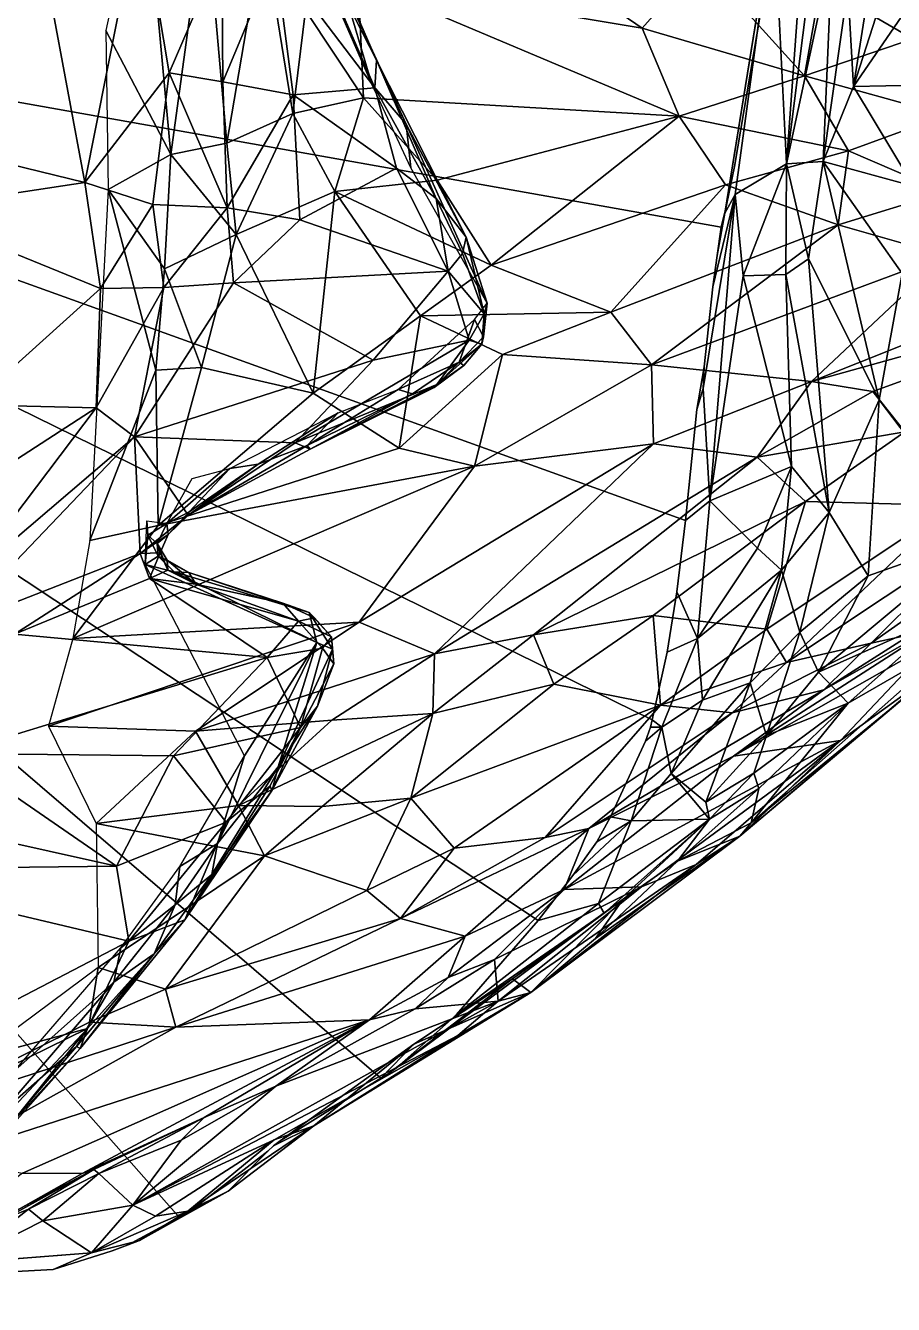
# Model space of a CAD drawing. Header units: metres. Extents: x 0 to 321, y -193 to 151.
# Drawn here: x 107.9 to 202.8, y -179.8 to -39.9 of the extents above; entities that cross this region are included whole.
import ezdxf

# ---------------------------------------------------------------- set-up
doc = ezdxf.new("R2010")
doc.units = ezdxf.units.M

msp = doc.modelspace()

# ---------------------------------------------------------------- linework, layer by layer
at = {"layer": 'suit_cap_half'}
for points, invisible_edges in [([(185.45, -55.32, -150.47), (0.07, -29.24, -150.47), (190.34, -26.55, -150.47)], 1), ([(0.07, -29.24, -150.47), (181.34, -81.91, -150.47), (180.09, -94.06, -150.47)], 1), ([(181.34, -81.91, -150.47), (0.07, -29.24, -150.47), (183.08, -68.5, -150.47)], 15), ([(183.08, -68.5, -150.47), (0.07, -29.24, -150.47), (183.55, -65.08, -150.47)], 3), ([(183.55, -65.08, -150.47), (0.07, -29.24, -150.47), (184, -61.98, -150.47)], 1), ([(0.07, -29.24, -150.47), (185.45, -55.32, -150.47), (184, -61.98, -150.47)], 3), ([(180.09, -94.06, -150.47), (176.46, -115.87, -150.47), (0.07, -29.24, -150.47)], 1), ([(176.46, -115.87, -150.47), (163.98, -137.83, -150.47), (0.07, -29.24, -150.47)], 1), ([(0.07, -29.24, -150.47), (135.77, -161.93, -150.47), (124.7, -170.3, -150.47)], 3), ([(135.77, -161.93, -150.47), (0.07, -29.24, -150.47), (146.77, -155.07, -150.47)], 1), ([(163.98, -137.83, -150.47), (146.77, -155.07, -150.47), (0.07, -29.24, -150.47)], 1), ([(124.7, -170.3, -150.47), (102.32, -176.46, -150.47), (0.07, -29.24, -150.47)], 1), ([(184, -61.98, -150.47), (185.45, -55.32, -150.47), (184.52, -59.91, -150.47)], 1), ([(181.34, -81.91, -150.47), (183.08, -68.5, -150.47), (182.13, -77.26, -150.47)], 1), ([(176.46, -115.87, -150.47), (180.09, -94.06, -150.47), (179.15, -101.88, -150.47)], 13), ([(176.46, -115.87, -150.47), (179.15, -101.88, -150.47), (178.08, -108.46, -150.47)], 1), ([(163.98, -137.83, -150.47), (176.46, -115.87, -150.47), (176.28, -116.68, -150.47)], 13), ([(163.98, -137.83, -150.47), (176.28, -116.68, -150.47), (175.71, -118.23, -150.47)], 13), ([(163.98, -137.83, -150.47), (175.71, -118.23, -150.47), (171.87, -126.49, -150.47)], 13), ([(163.98, -137.83, -150.47), (171.87, -126.49, -150.47), (170.39, -129.24, -150.47)], 13), ([(163.98, -137.83, -150.47), (170.39, -129.24, -150.47), (167.75, -132.9, -150.47)], 1), ([(146.77, -155.07, -150.47), (163.98, -137.83, -150.47), (155.05, -148.11, -150.47)], 13), ([(146.77, -155.07, -150.47), (155.05, -148.11, -150.47), (154.8, -148.37, -150.47)], 13), ([(146.77, -155.07, -150.47), (154.8, -148.37, -150.47), (148.49, -153.95, -150.47)], 13), ([(146.77, -155.07, -150.47), (148.49, -153.95, -150.47), (147.58, -154.61, -150.47)], 1), ([(124.7, -170.3, -150.47), (135.77, -161.93, -150.47), (135.02, -162.5, -150.47)], 13), ([(124.7, -170.3, -150.47), (135.02, -162.5, -150.47), (134.39, -163.06, -150.47)], 13), ([(124.7, -170.3, -150.47), (134.39, -163.06, -150.47), (126.18, -169.45, -150.47)], 1), ([(102.32, -176.46, -150.47), (124.7, -170.3, -150.47), (119.13, -173.31, -150.47)], 13), ([(102.32, -176.46, -150.47), (119.13, -173.31, -150.47), (117.36, -173.98, -150.47)], 13), ([(102.32, -176.46, -150.47), (117.36, -173.98, -150.47), (110.91, -176.04, -150.47)], 1)]:
    msp.add_3dface(points, dxfattribs=dict(at, invisible_edges=invisible_edges))
at = {"layer": 'suit_half'}
for points in [[(145.77, -46.34, 74.03), (132.52, -15.88, 92.57), (142.62, -35.56, 81.86)], [(146.3, -43.69, 78.77), (134, -15.44, 95.23), (136.13, -23.79, 91.6)], [(134, -15.44, 95.23), (146.3, -43.69, 78.77), (142.62, -35.56, 81.86)], [(123.78, -54.02, 69.01), (120.82, -21.56, 91.76), (116.69, -40.45, 82.05)], [(123.78, -54.02, 69.01), (127.58, -26.25, 84.77), (120.82, -21.56, 91.76)], [(175.34, -40.2, 75.68), (149.19, -22.27, 82.39), (144.27, -34.98, 75.59)], [(175.34, -40.2, 75.68), (181.82, -32.92, 79.38), (149.19, -22.27, 82.39)], [(146.11, -46.74, 78.32), (136.13, -23.79, 91.6), (135.2, -32.36, 87.76)], [(146.11, -46.74, 78.32), (146.3, -43.69, 78.77), (136.13, -23.79, 91.6)], [(191.14, -55.05, -118.94), (195.02, -24.54, -126.78), (196.14, -31.73, -121.67)], [(191.14, -55.05, -118.94), (193.1, -28.04, -130.24), (195.02, -24.54, -126.78)], [(198.48, -46.57, -110.98), (197.84, -35.75, -117.75), (201.86, -25.01, -119.94)], [(198.48, -46.57, -110.98), (201.86, -25.01, -119.94), (205.1, -25.95, -116.04)], [(114.38, -57.08, 82.75), (120.47, -26.4, 98.5), (108.81, -27.05, 106.69)], [(114.38, -57.08, 82.75), (123.6, -45.08, 85.04), (120.47, -26.4, 98.5)], [(123.6, -45.08, 85.04), (129.37, -31.68, 90.19), (120.47, -26.4, 98.5)], [(123.78, -54.02, 69.01), (129.91, -52.79, 66.85), (127.58, -26.25, 84.77)], [(129.91, -52.79, 66.85), (133.9, -29.44, 80.05), (127.58, -26.25, 84.77)], [(198.48, -46.57, -110.98), (205.1, -25.95, -116.04), (205.35, -36.52, -110.41)], [(97.93, -53.08, 97.29), (108.81, -27.05, 106.69), (99.14, -33.47, 108.69)], [(114.38, -57.08, 82.75), (108.81, -27.05, 106.69), (97.93, -53.08, 97.29)], [(185.54, -58.38, -139.6), (184.41, -60.45, -148.17), (189.75, -27.29, -144.09)], [(191.14, -55.05, -118.94), (185.54, -58.38, -139.6), (189.75, -27.29, -144.09)], [(191.14, -55.05, -118.94), (189.75, -27.29, -144.09), (193.1, -28.04, -130.24)], [(129.91, -52.79, 66.85), (137.14, -49.53, 67.06), (133.9, -29.44, 80.05)], [(137.14, -49.53, 67.06), (138.53, -38.26, 73.97), (133.9, -29.44, 80.05)], [(204.96, -41.37, 73.59), (206.62, -30.51, 77.78), (194.87, -35.49, 77.47)], [(129.48, -46.07, 81.82), (129.37, -31.68, 90.19), (123.6, -45.08, 85.04)], [(129.48, -46.07, 81.82), (135.2, -32.36, 87.76), (129.37, -31.68, 90.19)], [(195.15, -54.8, -110.66), (191.14, -55.05, -118.94), (196.14, -31.73, -121.67)], [(195.15, -54.8, -110.66), (196.14, -31.73, -121.67), (197.84, -35.75, -117.75)], [(137.18, -47.5, 78.89), (135.2, -32.36, 87.76), (129.48, -46.07, 81.82)], [(137.18, -47.5, 78.89), (146.11, -46.74, 78.32), (135.2, -32.36, 87.76)], [(193.11, -45.41, 72.62), (181.82, -32.92, 79.38), (175.34, -40.2, 75.68)], [(193.11, -45.41, 72.62), (194.87, -35.49, 77.47), (181.82, -32.92, 79.38)], [(144.85, -47.83, 67.55), (144.27, -34.98, 75.59), (138.53, -38.26, 73.97)], [(179.41, -49.84, 69.71), (144.27, -34.98, 75.59), (144.85, -47.83, 67.55)], [(179.41, -49.84, 69.71), (175.34, -40.2, 75.68), (144.27, -34.98, 75.59)], [(149.55, -50.71, 71.74), (145.77, -46.34, 74.03), (142.62, -35.56, 81.86)], [(142.62, -35.56, 81.86), (146.3, -43.69, 78.77), (149.55, -50.71, 71.74)], [(193.11, -45.41, 72.62), (204.96, -41.37, 73.59), (194.87, -35.49, 77.47)], [(195.15, -54.8, -110.66), (197.84, -35.75, -117.75), (198.48, -46.57, -110.98)], [(205.56, -46.45, -103.44), (198.48, -46.57, -110.98), (205.35, -36.52, -110.41)], [(137.14, -49.53, 67.06), (144.85, -47.83, 67.55), (138.53, -38.26, 73.97)], [(116.92, -57.85, 71.12), (123.78, -54.02, 69.01), (116.69, -40.45, 82.05)], [(179.41, -49.84, 69.71), (193.11, -45.41, 72.62), (175.34, -40.2, 75.68)], [(208.61, -49.71, 68.12), (204.96, -41.37, 73.59), (193.11, -45.41, 72.62)], [(146.3, -43.69, 78.77), (146.11, -46.74, 78.32), (152.82, -58.83, 68.61)], [(146.3, -43.69, 78.77), (156.1, -63.08, 62.67), (149.55, -50.71, 71.74)], [(146.3, -43.69, 78.77), (152.82, -58.83, 68.61), (156.1, -63.08, 62.67)], [(121.84, -59.49, 76.4), (123.6, -45.08, 85.04), (114.38, -57.08, 82.75)], [(129.97, -59.85, 72.59), (123.6, -45.08, 85.04), (121.84, -59.49, 76.4)], [(129.97, -59.85, 72.59), (129.48, -46.07, 81.82), (123.6, -45.08, 85.04)], [(129.97, -59.85, 72.59), (137.18, -47.5, 78.89), (129.48, -46.07, 81.82)], [(197.92, -53.61, 66.48), (193.11, -45.41, 72.62), (179.41, -49.84, 69.71)], [(197.92, -53.61, 66.48), (208.61, -49.71, 68.12), (193.11, -45.41, 72.62)], [(137.91, -61.18, 69.77), (137.18, -47.5, 78.89), (129.97, -59.85, 72.59)], [(148.47, -55.52, 72.5), (146.11, -46.74, 78.32), (137.18, -47.5, 78.89)], [(137.91, -61.18, 69.77), (148.47, -55.52, 72.5), (137.18, -47.5, 78.89)], [(150.04, -55.48, 67.37), (145.77, -46.34, 74.03), (149.55, -50.71, 71.74)], [(152.82, -58.83, 68.61), (146.11, -46.74, 78.32), (148.47, -55.52, 72.5)], [(205.02, -57.5, -96.61), (195.15, -54.8, -110.66), (198.48, -46.57, -110.98)], [(205.02, -57.5, -96.61), (198.48, -46.57, -110.98), (205.56, -46.45, -103.44)], [(141.73, -58.06, 60.48), (144.85, -47.83, 67.55), (137.14, -49.53, 67.06)], [(141.73, -58.06, 60.48), (152.92, -56.84, 61.51), (144.85, -47.83, 67.55)], [(152.92, -56.84, 61.51), (179.41, -49.84, 69.71), (144.85, -47.83, 67.55)], [(130.94, -62.76, 59.13), (137.14, -49.53, 67.06), (129.91, -52.79, 66.85)], [(130.94, -62.76, 59.13), (141.73, -58.06, 60.48), (137.14, -49.53, 67.06)], [(158.82, -66.12, 53.96), (179.41, -49.84, 69.71), (152.92, -56.84, 61.51)], [(158.82, -66.12, 53.96), (184.45, -57.33, 63.48), (179.41, -49.84, 69.71)], [(184.45, -57.33, 63.48), (197.92, -53.61, 66.48), (179.41, -49.84, 69.71)], [(208.43, -58.15, 61.01), (208.61, -49.71, 68.12), (197.92, -53.61, 66.48)], [(149.55, -50.71, 71.74), (156.1, -63.08, 62.67), (158.39, -70.27, 54.79)], [(158.39, -70.27, 54.79), (150.04, -55.48, 67.37), (149.55, -50.71, 71.74)], [(94.86, -60.03, 94.28), (114.38, -57.08, 82.75), (97.93, -53.08, 97.29)], [(130.94, -62.76, 59.13), (129.91, -52.79, 66.85), (123.78, -54.02, 69.01)], [(123.11, -66.53, 60.36), (123.78, -54.02, 69.01), (116.92, -57.85, 71.12)], [(123.11, -66.53, 60.36), (130.94, -62.76, 59.13), (123.78, -54.02, 69.01)], [(196.78, -61.72, 58.61), (197.92, -53.61, 66.48), (184.45, -57.33, 63.48)], [(196.78, -61.72, 58.61), (208.43, -58.15, 61.01), (197.92, -53.61, 66.48)], [(154.14, -66.78, 62.52), (148.47, -55.52, 72.5), (137.91, -61.18, 69.77)], [(154.14, -66.78, 62.52), (152.82, -58.83, 68.61), (148.47, -55.52, 72.5)], [(184.41, -60.45, -148.17), (184.52, -59.91, -150.47), (185.45, -55.32, -150.47)], [(191.14, -55.05, -118.94), (186.39, -67.3, -133.01), (185.54, -58.38, -139.6)], [(191.07, -67.15, -115.42), (186.39, -67.3, -133.01), (191.14, -55.05, -118.94)], [(193.54, -65.44, -109.5), (191.07, -67.15, -115.42), (191.14, -55.05, -118.94)], [(193.54, -65.44, -109.5), (191.14, -55.05, -118.94), (195.15, -54.8, -110.66)], [(201.26, -80.85, -90.98), (193.54, -65.44, -109.5), (195.15, -54.8, -110.66)], [(203.81, -67.03, -92.97), (195.15, -54.8, -110.66), (205.02, -57.5, -96.61)], [(201.26, -80.85, -90.98), (195.15, -54.8, -110.66), (203.81, -67.03, -92.97)], [(116.1, -68.67, 72.66), (114.38, -57.08, 82.75), (94.86, -60.03, 94.28)], [(116.1, -68.67, 72.66), (121.84, -59.49, 76.4), (114.38, -57.08, 82.75)], [(158.82, -66.12, 53.96), (152.92, -56.84, 61.51), (141.73, -58.06, 60.48)], [(184.45, -57.33, 63.48), (158.82, -66.12, 53.96), (171.92, -71.26, 48.63)], [(196.78, -61.72, 58.61), (184.45, -57.33, 63.48), (171.92, -71.26, 48.63)], [(114.92, -96.27, 36.91), (122.14, -77.63, 50.73), (116.92, -57.85, 71.12)], [(122.14, -77.63, 50.73), (123.11, -66.53, 60.36), (116.92, -57.85, 71.12)], [(139.35, -80.12, 43.78), (141.73, -58.06, 60.48), (130.94, -62.76, 59.13)], [(139.35, -80.12, 43.78), (151.12, -71.69, 49.23), (141.73, -58.06, 60.48)], [(151.12, -71.69, 49.23), (158.82, -66.12, 53.96), (141.73, -58.06, 60.48)], [(185.54, -58.38, -139.6), (182.74, -91.91, -143.79), (182.03, -79.62, -149.2)], [(186.39, -67.3, -133.01), (182.74, -91.91, -143.79), (185.54, -58.38, -139.6)], [(208.52, -65.07, 52.97), (208.43, -58.15, 61.01), (196.78, -61.72, 58.61)], [(101.95, -81.41, 70.62), (116.1, -68.67, 72.66), (94.86, -60.03, 94.28)], [(116.1, -68.67, 72.66), (123.04, -68.56, 68.76), (121.84, -59.49, 76.4)], [(123.04, -68.56, 68.76), (129.97, -59.85, 72.59), (121.84, -59.49, 76.4)], [(123.04, -68.56, 68.76), (130.63, -68.06, 66.14), (129.97, -59.85, 72.59)], [(130.63, -68.06, 66.14), (137.91, -61.18, 69.77), (129.97, -59.85, 72.59)], [(154.14, -66.78, 62.52), (155.7, -64.87, 62.89), (152.82, -58.83, 68.61)], [(152.82, -58.83, 68.61), (155.7, -64.87, 62.89), (156.1, -63.08, 62.67)], [(184.41, -60.45, -148.17), (184, -61.98, -150.47), (184.52, -59.91, -150.47)], [(130.63, -68.06, 66.14), (154.14, -66.78, 62.52), (137.91, -61.18, 69.77)], [(184.41, -60.45, -148.17), (183.55, -65.08, -150.47), (184, -61.98, -150.47)], [(127.13, -77.32, 48.61), (130.94, -62.76, 59.13), (123.11, -66.53, 60.36)], [(139.35, -80.12, 43.78), (130.94, -62.76, 59.13), (127.13, -77.32, 48.61)], [(196.78, -61.72, 58.61), (171.92, -71.26, 48.63), (176.36, -77.04, 41.25)], [(208.52, -65.07, 52.97), (196.78, -61.72, 58.61), (176.36, -77.04, 41.25)], [(155.7, -64.87, 62.89), (158.07, -71.47, 55.77), (156.1, -63.08, 62.67)], [(156.1, -63.08, 62.67), (158.07, -71.47, 55.77), (158.39, -70.27, 54.79)], [(158.07, -71.47, 55.77), (155.7, -64.87, 62.89), (154.14, -66.78, 62.52)], [(208.52, -65.07, 52.97), (176.36, -77.04, 41.25), (193.87, -78.87, 34.57)], [(195.81, -93.19, -98.63), (191.07, -67.15, -115.42), (193.54, -65.44, -109.5)], [(201.26, -80.85, -90.98), (195.81, -93.19, -98.63), (193.54, -65.44, -109.5)], [(223.87, -66.9, 46.28), (208.52, -65.07, 52.97), (193.87, -78.87, 34.57)], [(122.14, -77.63, 50.73), (127.13, -77.32, 48.61), (123.11, -66.53, 60.36)], [(145.93, -76.54, 55.51), (154.14, -66.78, 62.52), (130.63, -68.06, 66.14)], [(145.93, -76.54, 55.51), (156.43, -74.35, 54.46), (154.14, -66.78, 62.52)], [(151.12, -71.69, 49.23), (171.92, -71.26, 48.63), (158.82, -66.12, 53.96)], [(156.43, -74.35, 54.46), (158.07, -71.47, 55.77), (154.14, -66.78, 62.52)], [(191.68, -88.15, -111.49), (186.39, -67.3, -133.01), (191.07, -67.15, -115.42)], [(195.81, -93.19, -98.63), (191.68, -88.15, -111.49), (191.07, -67.15, -115.42)], [(235.38, -67.28, 41.42), (223.87, -66.9, 46.28), (193.87, -78.87, 34.57)], [(212.54, -95.7, -66.45), (201.26, -80.85, -90.98), (203.81, -67.03, -92.97)], [(119.81, -84.93, 55.16), (123.04, -68.56, 68.76), (115.62, -81.74, 60.11)], [(115.62, -81.74, 60.11), (123.04, -68.56, 68.76), (116.1, -68.67, 72.66)], [(119.81, -84.93, 55.16), (145.93, -76.54, 55.51), (130.63, -68.06, 66.14)], [(119.81, -84.93, 55.16), (130.63, -68.06, 66.14), (123.04, -68.56, 68.76)], [(191.68, -88.15, -111.49), (182.74, -91.91, -143.79), (186.39, -67.3, -133.01)], [(235.38, -67.28, 41.42), (193.87, -78.87, 34.57), (200.57, -79.95, 30.17)], [(235.38, -67.28, 41.42), (200.57, -79.95, 30.17), (204.1, -84.37, 18.32)], [(115.62, -81.74, 60.11), (116.1, -68.67, 72.66), (101.95, -81.41, 70.62)], [(160.08, -75.9, 44.63), (171.92, -71.26, 48.63), (151.12, -71.69, 49.23)], [(157.99, -73.98, 51.33), (157.02, -72.06, 52.27), (158.39, -70.27, 54.79)], [(158.07, -71.47, 55.77), (157.99, -73.98, 51.33), (158.39, -70.27, 54.79)], [(176.36, -77.04, 41.25), (171.92, -71.26, 48.63), (160.08, -75.9, 44.63)], [(148.77, -86.15, 36.77), (151.12, -71.69, 49.23), (139.35, -80.12, 43.78)], [(148.65, -79.73, 46.92), (157.02, -72.06, 52.27), (155.35, -76.76, 49.14)], [(148.77, -86.15, 36.77), (160.08, -75.9, 44.63), (151.12, -71.69, 49.23)], [(155.35, -76.76, 49.14), (157.02, -72.06, 52.27), (157.99, -73.98, 51.33)], [(158.07, -71.47, 55.77), (156.43, -74.35, 54.46), (157.83, -74.77, 52.11)], [(158.07, -71.47, 55.77), (157.83, -74.77, 52.11), (157.99, -73.98, 51.33)], [(157.83, -74.77, 52.11), (155.35, -76.76, 49.14), (157.99, -73.98, 51.33)], [(156.43, -74.35, 54.46), (137.41, -85.57, 49.19), (152.89, -79.19, 50.57)], [(137.41, -85.57, 49.19), (156.43, -74.35, 54.46), (145.93, -76.54, 55.51)], [(157.83, -74.77, 52.11), (156.43, -74.35, 54.46), (152.89, -79.19, 50.57)], [(157.83, -74.77, 52.11), (152.89, -79.19, 50.57), (155.85, -77.11, 50.22)], [(157.83, -74.77, 52.11), (155.85, -77.11, 50.22), (155.35, -76.76, 49.14)], [(137.41, -85.57, 49.19), (145.93, -76.54, 55.51), (119.81, -84.93, 55.16)], [(150.23, -80.19, 47.47), (148.65, -79.73, 46.92), (155.35, -76.76, 49.14)], [(160.08, -75.9, 44.63), (148.77, -86.15, 36.77), (157, -88.14, 32.93)], [(150.23, -80.19, 47.47), (155.35, -76.76, 49.14), (152.61, -79.51, 48.85)], [(155.85, -77.11, 50.22), (152.61, -79.51, 48.85), (155.35, -76.76, 49.14)], [(157, -88.14, 32.93), (176.36, -77.04, 41.25), (160.08, -75.9, 44.63)], [(114.92, -96.27, 36.91), (122.4, -94.62, 35.23), (122.14, -77.63, 50.73)], [(122.4, -94.62, 35.23), (127.13, -77.32, 48.61), (122.14, -77.63, 50.73)], [(122.4, -94.62, 35.23), (139.35, -80.12, 43.78), (127.13, -77.32, 48.61)], [(155.85, -77.11, 50.22), (152.89, -79.19, 50.57), (152.61, -79.51, 48.85)], [(176.59, -85.69, 30.35), (176.36, -77.04, 41.25), (157, -88.14, 32.93)], [(193.87, -78.87, 34.57), (176.36, -77.04, 41.25), (176.59, -85.69, 30.35)], [(182.03, -79.62, -149.2), (181.34, -81.91, -150.47), (182.13, -77.26, -150.47)], [(152.89, -79.19, 50.57), (137.41, -85.57, 49.19), (139.04, -86.28, 46.88)], [(138.72, -85.87, 45.72), (148.65, -79.73, 46.92), (150.23, -80.19, 47.47)], [(138.72, -85.87, 45.72), (142.11, -82.29, 46.26), (148.65, -79.73, 46.92)], [(152.89, -79.19, 50.57), (139.04, -86.28, 46.88), (152.61, -79.51, 48.85)], [(152.61, -79.51, 48.85), (139.04, -86.28, 46.88), (150.23, -80.19, 47.47)], [(193.87, -78.87, 34.57), (176.59, -85.69, 30.35), (187.92, -87.15, 24.1)], [(200.57, -79.95, 30.17), (193.87, -78.87, 34.57), (187.92, -87.15, 24.1)], [(122.4, -94.62, 35.23), (148.77, -86.15, 36.77), (139.35, -80.12, 43.78)], [(150.23, -80.19, 47.47), (139.04, -86.28, 46.88), (138.72, -85.87, 45.72)], [(204.1, -84.37, 18.32), (200.57, -79.95, 30.17), (187.92, -87.15, 24.1)], [(200.06, -100.13, -86.66), (195.81, -93.19, -98.63), (201.26, -80.85, -90.98)], [(212.54, -95.7, -66.45), (200.06, -100.13, -86.66), (201.26, -80.85, -90.98)], [(115.62, -81.74, 60.11), (101.95, -81.41, 70.62), (96.29, -94.25, 58.85)], [(115.62, -81.74, 60.11), (96.29, -94.25, 58.85), (101.18, -100.82, 46.9)], [(119.81, -84.93, 55.16), (115.62, -81.74, 60.11), (101.18, -100.82, 46.9)], [(130.24, -88.39, 44.23), (142.11, -82.29, 46.26), (133.36, -87.92, 44.58)], [(133.36, -87.92, 44.58), (142.11, -82.29, 46.26), (138.72, -85.87, 45.72)], [(120.43, -97.68, 41.82), (119.81, -84.93, 55.16), (99.99, -105.68, 41.22)], [(119.81, -84.93, 55.16), (101.18, -100.82, 46.9), (99.99, -105.68, 41.22)], [(125.7, -93.47, 44.11), (119.81, -84.93, 55.16), (120.43, -97.68, 41.82)], [(137.41, -85.57, 49.19), (119.81, -84.93, 55.16), (125.7, -93.47, 44.11)], [(204.1, -84.37, 18.32), (187.92, -87.15, 24.1), (193.22, -91.98, 11.51)], [(209.25, -92.41, 6.32), (204.1, -84.37, 18.32), (193.22, -91.98, 11.51)], [(122.4, -94.62, 35.23), (157, -88.14, 32.93), (148.77, -86.15, 36.77)], [(139.04, -86.28, 46.88), (137.41, -85.57, 49.19), (125.7, -93.47, 44.11)], [(125.7, -93.47, 44.11), (133.36, -87.92, 44.58), (138.72, -85.87, 45.72)], [(139.04, -86.28, 46.88), (125.7, -93.47, 44.11), (138.72, -85.87, 45.72)], [(176.59, -85.69, 30.35), (144.38, -105.19, 18.3), (152.64, -108.67, 11.52)], [(176.59, -85.69, 30.35), (157, -88.14, 32.93), (144.38, -105.19, 18.3)], [(187.92, -87.15, 24.1), (176.59, -85.69, 30.35), (152.64, -108.67, 11.52)], [(157, -88.14, 32.93), (113.08, -106.99, 25.83), (144.38, -105.19, 18.3)], [(113.08, -106.99, 25.83), (157, -88.14, 32.93), (122.4, -94.62, 35.23)], [(133.36, -87.92, 44.58), (125.7, -93.47, 44.11), (125.78, -93.13, 43.12)], [(125.78, -93.13, 43.12), (130.24, -88.39, 44.23), (133.36, -87.92, 44.58)], [(187.92, -87.15, 24.1), (152.64, -108.67, 11.52), (163.45, -106.57, 9.27)], [(193.22, -91.98, 11.51), (187.92, -87.15, 24.1), (163.45, -106.57, 9.27)], [(191.68, -88.15, -111.49), (187.97, -97.11, -123.51), (182.74, -91.91, -143.79)], [(190.58, -99.5, -111.3), (187.97, -97.11, -123.51), (191.68, -88.15, -111.49)], [(195.81, -93.19, -98.63), (190.58, -99.5, -111.3), (191.68, -88.15, -111.49)], [(123.36, -94.41, 41.63), (130.24, -88.39, 44.23), (125.78, -93.13, 43.12)], [(123.36, -94.41, 41.63), (126.11, -89.48, 43.84), (130.24, -88.39, 44.23)], [(193.22, -91.98, 11.51), (163.45, -106.57, 9.27), (176.57, -104.47, 2.65)], [(193.22, -91.98, 11.51), (176.57, -104.47, 2.65), (189, -105.95, -3.03)], [(187.97, -97.11, -123.51), (181.42, -106.99, -142.33), (182.74, -91.91, -143.79)], [(209.25, -92.41, 6.32), (193.22, -91.98, 11.51), (189, -105.95, -3.03)], [(125.7, -93.47, 44.11), (120.43, -97.68, 41.82), (123.49, -95.59, 41.96)], [(123.49, -95.59, 41.96), (123.36, -94.41, 41.63), (125.78, -93.13, 43.12)], [(125.7, -93.47, 44.11), (123.49, -95.59, 41.96), (125.78, -93.13, 43.12)], [(209.25, -92.41, 6.32), (189, -105.95, -3.03), (191.13, -109.59, -9.67)], [(195.81, -93.19, -98.63), (192.58, -106.29, -99.69), (190.58, -99.5, -111.3)], [(212.72, -95.23, -0.7), (209.25, -92.41, 6.32), (191.13, -109.59, -9.67)], [(200.06, -100.13, -86.66), (192.58, -106.29, -99.69), (195.81, -93.19, -98.63)], [(122.4, -94.62, 35.23), (114.92, -96.27, 36.91), (113.08, -106.99, 25.83)], [(121.15, -94.11, 40.63), (121.26, -95.68, 39.26), (120.99, -98.87, 35.66)], [(121.26, -95.68, 39.26), (121.15, -94.11, 40.63), (123.36, -94.41, 41.63)], [(122.3, -96.6, 39.78), (121.26, -95.68, 39.26), (123.36, -94.41, 41.63)], [(123.49, -95.59, 41.96), (122.3, -96.6, 39.78), (123.36, -94.41, 41.63)], [(123.49, -95.59, 41.96), (120.43, -97.68, 41.82), (122.61, -97.59, 40.24)], [(122.41, -97.97, 37.09), (120.99, -98.87, 35.66), (121.26, -95.68, 39.26)], [(122.3, -96.6, 39.78), (122.41, -97.97, 37.09), (121.26, -95.68, 39.26)], [(123.49, -95.59, 41.96), (122.61, -97.59, 40.24), (122.3, -96.6, 39.78)], [(212.72, -95.23, -0.7), (191.13, -109.59, -9.67), (200.4, -107.5, -13.92)], [(212.54, -95.7, -66.45), (194.63, -110.67, -90.68), (200.06, -100.13, -86.66)], [(212.54, -95.7, -66.45), (208.85, -104.31, -67.34), (194.63, -110.67, -90.68)], [(214.37, -97.64, -8.75), (212.72, -95.23, -0.7), (200.4, -107.5, -13.92)], [(120.43, -97.68, 41.82), (99.99, -105.68, 41.22), (106.68, -106.5, 37.24)], [(121.47, -100.4, 38.73), (120.43, -97.68, 41.82), (106.68, -106.5, 37.24)], [(121.47, -100.4, 38.73), (122.61, -97.59, 40.24), (120.43, -97.68, 41.82)], [(121.47, -100.4, 38.73), (123.45, -99.49, 38.27), (122.61, -97.59, 40.24)], [(122.3, -96.6, 39.78), (123.45, -99.49, 38.27), (123.38, -98.41, 37.78)], [(123.38, -98.41, 37.78), (122.41, -97.97, 37.09), (122.3, -96.6, 39.78)], [(122.61, -97.59, 40.24), (123.45, -99.49, 38.27), (122.3, -96.6, 39.78)], [(190.58, -99.5, -111.3), (181.42, -106.99, -142.33), (187.97, -97.11, -123.51)], [(214.37, -97.64, -8.75), (200.4, -107.5, -13.92), (204.74, -106.55, -19.43)], [(124.16, -99.67, 34.49), (120.99, -98.87, 35.66), (122.41, -97.97, 37.09)], [(139.78, -107.4, 20.8), (131.86, -119.8, 8.43), (120.99, -98.87, 35.66)], [(139.78, -107.4, 20.8), (120.99, -98.87, 35.66), (124.16, -99.67, 34.49)], [(125.75, -99.76, 35.43), (124.16, -99.67, 34.49), (122.41, -97.97, 37.09)], [(125.75, -99.76, 35.43), (122.41, -97.97, 37.09), (123.38, -98.41, 37.78)], [(123.38, -98.41, 37.78), (126.54, -101.04, 35.76), (125.75, -99.76, 35.43)], [(123.45, -99.49, 38.27), (126.54, -101.04, 35.76), (123.38, -98.41, 37.78)], [(134.33, -109.04, 26.3), (121.47, -100.4, 38.73), (106.68, -106.5, 37.24)], [(126.54, -101.04, 35.76), (123.45, -99.49, 38.27), (121.47, -100.4, 38.73)], [(137.74, -105.1, 28.13), (126.54, -101.04, 35.76), (121.47, -100.4, 38.73)], [(134.33, -109.04, 26.3), (137.74, -105.1, 28.13), (121.47, -100.4, 38.73)], [(138.94, -104.12, 25.37), (124.16, -99.67, 34.49), (125.75, -99.76, 35.43)], [(139.78, -107.4, 20.8), (124.16, -99.67, 34.49), (138.94, -104.12, 25.37)], [(138.94, -104.12, 25.37), (125.75, -99.76, 35.43), (136.05, -103.12, 29.26)], [(136.05, -103.12, 29.26), (125.75, -99.76, 35.43), (126.54, -101.04, 35.76)], [(190.58, -99.5, -111.3), (181.94, -113.72, -134.73), (181.42, -106.99, -142.33)], [(187.16, -111.84, -111.28), (181.94, -113.72, -134.73), (190.58, -99.5, -111.3)], [(192.58, -106.29, -99.69), (187.16, -111.84, -111.28), (190.58, -99.5, -111.3)], [(200.06, -100.13, -86.66), (194.63, -110.67, -90.68), (192.58, -106.29, -99.69)], [(137.74, -105.1, 28.13), (136.05, -103.12, 29.26), (126.54, -101.04, 35.76)], [(181.42, -106.99, -142.33), (178.08, -108.46, -150.47), (179.15, -101.88, -150.47)], [(137.74, -105.1, 28.13), (139.51, -104.72, 26.34), (136.05, -103.12, 29.26)], [(139.51, -104.72, 26.34), (138.94, -104.12, 25.37), (136.05, -103.12, 29.26)], [(137.74, -105.1, 28.13), (141.37, -106.81, 23.62), (139.51, -104.72, 26.34)], [(139.51, -104.72, 26.34), (141.37, -106.81, 23.62), (138.94, -104.12, 25.37)], [(141.47, -108.16, 20.52), (139.78, -107.4, 20.8), (138.94, -104.12, 25.37)], [(141.47, -108.16, 20.52), (138.94, -104.12, 25.37), (141.37, -106.81, 23.62)], [(176.57, -104.47, 2.65), (163.45, -106.57, 9.27), (165.69, -111.96, -3.85)], [(177.37, -114.29, -10.45), (176.57, -104.47, 2.65), (165.69, -111.96, -3.85)], [(189, -105.95, -3.03), (176.57, -104.47, 2.65), (177.37, -114.29, -10.45)], [(208.85, -104.31, -67.34), (197.9, -114.07, -79.2), (194.63, -110.67, -90.68)], [(210.01, -107.04, -58.84), (197.9, -114.07, -79.2), (208.85, -104.31, -67.34)], [(144.38, -105.19, 18.3), (110.42, -116.56, 14.86), (126.49, -117.12, 8.2)], [(144.38, -105.19, 18.3), (113.08, -106.99, 25.83), (110.42, -116.56, 14.86)], [(152.64, -108.67, 11.52), (144.38, -105.19, 18.3), (126.49, -117.12, 8.2)], [(134.33, -109.04, 26.3), (140.39, -108.04, 24.11), (137.74, -105.1, 28.13)], [(137.74, -105.1, 28.13), (140.39, -108.04, 24.11), (141.37, -106.81, 23.62)], [(191.13, -109.59, -9.67), (189, -105.95, -3.03), (177.37, -114.29, -10.45)], [(207.71, -105.5, -29.61), (195.24, -112.61, -21.8), (185.36, -119.84, -41.22)], [(207.71, -105.5, -29.61), (185.36, -119.84, -41.22), (207.16, -107.44, -35.58)], [(188.94, -117.61, -96.52), (187.16, -111.84, -111.28), (192.58, -106.29, -99.69)], [(194.63, -110.67, -90.68), (188.94, -117.61, -96.52), (192.58, -106.29, -99.69)], [(207.71, -105.5, -29.61), (204.74, -106.55, -19.43), (195.24, -112.61, -21.8)], [(134.33, -109.04, 26.3), (106.68, -106.5, 37.24), (99.95, -119.57, 24.8)], [(139.78, -107.4, 20.8), (128.9, -129.4, -2.24), (131.86, -119.8, 8.43)], [(128.9, -129.4, -2.24), (139.78, -107.4, 20.8), (135.55, -121.01, 7.58)], [(135.55, -121.01, 7.58), (139.78, -107.4, 20.8), (141.47, -108.16, 20.52)], [(140.39, -108.04, 24.11), (141.61, -109.75, 20.57), (141.37, -106.81, 23.62)], [(141.37, -106.81, 23.62), (141.61, -109.75, 20.57), (141.47, -108.16, 20.52)], [(165.69, -111.96, -3.85), (163.45, -106.57, 9.27), (152.44, -115.19, 0.95)], [(163.45, -106.57, 9.27), (152.64, -108.67, 11.52), (152.44, -115.19, 0.95)], [(181.94, -113.72, -134.73), (177.49, -116.67, -147.21), (181.42, -106.99, -142.33)], [(200.4, -107.5, -13.92), (185.21, -115.1, -16.61), (195.24, -112.61, -21.8)], [(200.4, -107.5, -13.92), (191.13, -109.59, -9.67), (185.21, -115.1, -16.61)], [(207.16, -107.44, -35.58), (185.36, -119.84, -41.22), (197.05, -118.14, -49)], [(210.01, -107.04, -58.84), (187.27, -127.14, -72.63), (197.9, -114.07, -79.2)], [(210.01, -107.04, -58.84), (204.23, -113.29, -58.92), (187.27, -127.14, -72.63)], [(204.74, -106.55, -19.43), (200.4, -107.5, -13.92), (195.24, -112.61, -21.8)], [(207.16, -107.44, -35.58), (197.05, -118.14, -49), (206.67, -111.18, -47.86)], [(134.33, -109.04, 26.3), (99.95, -119.57, 24.8), (124.1, -119.8, 17.63)], [(137.96, -116.73, 15.72), (134.33, -109.04, 26.3), (124.1, -119.8, 17.63)], [(152.64, -108.67, 11.52), (126.49, -117.12, 8.2), (141.42, -115.91, 5.03)], [(140.39, -108.04, 24.11), (134.33, -109.04, 26.3), (137.96, -116.73, 15.72)], [(141.47, -108.16, 20.52), (139.83, -114.4, 15.81), (135.55, -121.01, 7.58)], [(141.61, -109.75, 20.57), (140.39, -108.04, 24.11), (137.96, -116.73, 15.72)], [(141.61, -109.75, 20.57), (139.83, -114.4, 15.81), (141.47, -108.16, 20.52)], [(152.64, -108.67, 11.52), (141.42, -115.91, 5.03), (152.44, -115.19, 0.95)], [(141.61, -109.75, 20.57), (137.96, -116.73, 15.72), (139.83, -114.4, 15.81)], [(191.13, -109.59, -9.67), (177.37, -114.29, -10.45), (185.21, -115.1, -16.61)], [(187.16, -111.84, -111.28), (178.51, -121.75, -136.01), (181.94, -113.72, -134.73)], [(182.31, -124.87, -105.96), (178.51, -121.75, -136.01), (187.16, -111.84, -111.28)], [(188.94, -117.61, -96.52), (182.31, -124.87, -105.96), (187.16, -111.84, -111.28)], [(206.67, -111.18, -47.86), (186.02, -128.6, -68.41), (204.23, -113.29, -58.92)], [(206.67, -111.18, -47.86), (197.05, -118.14, -49), (186.02, -128.6, -68.41)], [(197.9, -114.07, -79.2), (188.94, -117.61, -96.52), (194.63, -110.67, -90.68)], [(177.37, -114.29, -10.45), (165.69, -111.96, -3.85), (150.04, -124.45, -20.96)], [(165.69, -111.96, -3.85), (152.44, -115.19, 0.95), (150.04, -124.45, -20.96)], [(195.24, -112.61, -21.8), (185.21, -115.1, -16.61), (169.52, -127.76, -37.88)], [(195.24, -112.61, -21.8), (169.52, -127.76, -37.88), (185.36, -119.84, -41.22)], [(204.23, -113.29, -58.92), (186.02, -128.6, -68.41), (187.27, -127.14, -72.63)], [(139.83, -114.4, 15.81), (137.96, -116.73, 15.72), (134.86, -123.59, 6.73)], [(139.83, -114.4, 15.81), (134.86, -123.59, 6.73), (135.55, -121.01, 7.58)], [(177.37, -114.29, -10.45), (150.04, -124.45, -20.96), (154.8, -129.92, -31.71)], [(177.37, -114.29, -10.45), (154.8, -129.92, -31.71), (164.74, -128.76, -35.37)], [(185.21, -115.1, -16.61), (177.37, -114.29, -10.45), (164.74, -128.76, -35.37)], [(181.94, -113.72, -134.73), (178.51, -121.75, -136.01), (177.49, -116.67, -147.21)], [(187.27, -127.14, -72.63), (188.1, -123.4, -83.16), (197.9, -114.07, -79.2)], [(197.9, -114.07, -79.2), (187.56, -121.7, -93.46), (188.94, -117.61, -96.52)], [(197.9, -114.07, -79.2), (188.1, -123.4, -83.16), (187.56, -121.7, -93.46)], [(141.42, -115.91, 5.03), (126.49, -117.12, 8.2), (131.18, -125.24, -7.16)], [(152.44, -115.19, 0.95), (131.18, -125.24, -7.16), (140.36, -125.36, -13.1)], [(152.44, -115.19, 0.95), (141.42, -115.91, 5.03), (131.18, -125.24, -7.16)], [(152.44, -115.19, 0.95), (140.36, -125.36, -13.1), (150.04, -124.45, -20.96)], [(185.21, -115.1, -16.61), (164.74, -128.76, -35.37), (169.52, -127.76, -37.88)], [(177.49, -116.67, -147.21), (176.28, -116.68, -150.47), (176.46, -115.87, -150.47)], [(126.49, -117.12, 8.2), (110.42, -116.56, 14.86), (115.63, -127.23, -2.26)], [(131.18, -125.24, -7.16), (126.49, -117.12, 8.2), (115.63, -127.23, -2.26)], [(137.96, -116.73, 15.72), (124.1, -119.8, 17.63), (129.84, -127.08, 6.4)], [(137.96, -116.73, 15.72), (129.84, -127.08, 6.4), (134.61, -123.14, 8.8)], [(137.96, -116.73, 15.72), (134.61, -123.14, 8.8), (134.86, -123.59, 6.73)], [(178.51, -121.75, -136.01), (174.13, -126.92, -142.83), (177.49, -116.67, -147.21)], [(177.49, -116.67, -147.21), (175.71, -118.23, -150.47), (176.28, -116.68, -150.47)], [(197.05, -118.14, -49), (166.82, -134.45, -59.6), (175.27, -134.17, -64.85)], [(197.05, -118.14, -49), (185.36, -119.84, -41.22), (166.82, -134.45, -59.6)], [(197.05, -118.14, -49), (175.27, -134.17, -64.85), (181.25, -131.72, -66.95)], [(197.05, -118.14, -49), (181.25, -131.72, -66.95), (186.02, -128.6, -68.41)], [(187.56, -121.7, -93.46), (182.31, -124.87, -105.96), (188.94, -117.61, -96.52)], [(117.85, -131.89, 4.64), (99.95, -119.57, 24.8), (95.72, -126.98, 16.45)], [(124.1, -119.8, 17.63), (99.95, -119.57, 24.8), (117.85, -131.89, 4.64)], [(129.84, -127.08, 6.4), (124.1, -119.8, 17.63), (117.85, -131.89, 4.64)], [(131.86, -119.8, 8.43), (128.9, -129.4, -2.24), (124.79, -131.92, -5.23)], [(185.36, -119.84, -41.22), (169.52, -127.76, -37.88), (166.82, -134.45, -59.6)], [(128.28, -132.82, -5.17), (128.9, -129.4, -2.24), (135.55, -121.01, 7.58)], [(135.55, -121.01, 7.58), (134.86, -123.59, 6.73), (128.28, -132.82, -5.17)], [(187.56, -121.7, -93.46), (182.71, -126.76, -97.82), (182.31, -124.87, -105.96)], [(188.1, -123.4, -83.16), (182.71, -126.76, -97.82), (187.56, -121.7, -93.46)], [(182.71, -126.76, -97.82), (174.13, -126.92, -142.83), (178.51, -121.75, -136.01)], [(182.71, -126.76, -97.82), (178.51, -121.75, -136.01), (182.31, -124.87, -105.96)], [(134.61, -123.14, 8.8), (129.84, -127.08, 6.4), (125.32, -137.78, -8.79)], [(134.86, -123.59, 6.73), (134.61, -123.14, 8.8), (125.32, -137.78, -8.79)], [(134.86, -123.59, 6.73), (125.32, -137.78, -8.79), (128.28, -132.82, -5.17)], [(150.04, -124.45, -20.96), (134.04, -130.77, -18.82), (145.23, -134.54, -33.98)], [(150.04, -124.45, -20.96), (140.36, -125.36, -13.1), (134.04, -130.77, -18.82)], [(154.8, -129.92, -31.71), (150.04, -124.45, -20.96), (145.23, -134.54, -33.98)], [(187.27, -127.14, -72.63), (179.22, -131.33, -88.79), (188.1, -123.4, -83.16)], [(188.1, -123.4, -83.16), (179.22, -131.33, -88.79), (182.71, -126.76, -97.82)], [(134.04, -130.77, -18.82), (131.18, -125.24, -7.16), (115.63, -127.23, -2.26)], [(140.36, -125.36, -13.1), (131.18, -125.24, -7.16), (134.04, -130.77, -18.82)], [(117.85, -131.89, 4.64), (95.72, -126.98, 16.45), (86.1, -132.25, 10.52)], [(134.04, -130.77, -18.82), (115.63, -127.23, -2.26), (115.83, -142.98, -25.76)], [(129.84, -127.08, 6.4), (117.85, -131.89, 4.64), (119.2, -140.08, -8.49)], [(129.84, -127.08, 6.4), (119.2, -140.08, -8.49), (125.32, -137.78, -8.79)], [(174.13, -126.92, -142.83), (167.75, -132.9, -150.47), (170.39, -129.24, -150.47)], [(174.13, -126.92, -142.83), (170.39, -129.24, -150.47), (171.87, -126.49, -150.47)], [(182.71, -126.76, -97.82), (170.57, -135.99, -128.68), (174.13, -126.92, -142.83)], [(182.71, -126.76, -97.82), (171.18, -137.04, -118.69), (170.57, -135.99, -128.68)], [(182.71, -126.76, -97.82), (173.27, -135.51, -104.76), (171.18, -137.04, -118.69)], [(179.22, -131.33, -88.79), (173.27, -135.51, -104.76), (182.71, -126.76, -97.82)], [(187.27, -127.14, -72.63), (186.02, -128.6, -68.41), (179.22, -131.33, -88.79)], [(169.52, -127.76, -37.88), (164.74, -128.76, -35.37), (148.9, -137.6, -42.1)], [(169.52, -127.76, -37.88), (148.9, -137.6, -42.1), (156, -139.54, -52.17)], [(169.52, -127.76, -37.88), (156, -139.54, -52.17), (166.82, -134.45, -59.6)], [(186.02, -128.6, -68.41), (163.19, -145.7, -91.49), (170.26, -139.79, -91.64)], [(186.02, -128.6, -68.41), (181.25, -131.72, -66.95), (163.19, -145.7, -91.49)], [(186.02, -128.6, -68.41), (170.26, -139.79, -91.64), (179.22, -131.33, -88.79)], [(128.9, -129.4, -2.24), (124.28, -136.11, -10.88), (124.79, -131.92, -5.23)], [(124.28, -136.11, -10.88), (128.9, -129.4, -2.24), (128.28, -132.82, -5.17)], [(154.8, -129.92, -31.71), (145.23, -134.54, -33.98), (148.9, -137.6, -42.1)], [(164.74, -128.76, -35.37), (154.8, -129.92, -31.71), (148.9, -137.6, -42.1)], [(134.04, -130.77, -18.82), (115.83, -142.98, -25.76), (123.2, -145.34, -34.39)], [(145.23, -134.54, -33.98), (134.04, -130.77, -18.82), (123.2, -145.34, -34.39)], [(179.22, -131.33, -88.79), (170.26, -139.79, -91.64), (173.27, -135.51, -104.76)], [(119.2, -140.08, -8.49), (86.1, -132.25, 10.52), (86.07, -157.36, -32.96)], [(119.2, -140.08, -8.49), (117.85, -131.89, 4.64), (86.1, -132.25, 10.52)], [(124.79, -131.92, -5.23), (124.28, -136.11, -10.88), (118.32, -140.84, -17.92)], [(121.98, -141.48, -17.34), (124.28, -136.11, -10.88), (128.28, -132.82, -5.17)], [(128.28, -132.82, -5.17), (125.32, -137.78, -8.79), (121.98, -141.48, -17.34)], [(181.25, -131.72, -66.95), (159.61, -146.67, -84.18), (163.19, -145.7, -91.49)], [(181.25, -131.72, -66.95), (175.27, -134.17, -64.85), (159.61, -146.67, -84.18)], [(175.27, -134.17, -64.85), (159.2, -142.11, -71.65), (159.61, -146.67, -84.18)], [(175.27, -134.17, -64.85), (166.82, -134.45, -59.6), (159.2, -142.11, -71.65)], [(148.9, -137.6, -42.1), (145.23, -134.54, -33.98), (123.2, -145.34, -34.39)], [(166.82, -134.45, -59.6), (154.14, -144.08, -70.11), (159.2, -142.11, -71.65)], [(166.82, -134.45, -59.6), (156, -139.54, -52.17), (154.14, -144.08, -70.11)], [(173.27, -135.51, -104.76), (161.15, -144.23, -118.88), (171.18, -137.04, -118.69)], [(173.27, -135.51, -104.76), (163.19, -145.7, -91.49), (161.15, -144.23, -118.88)], [(173.27, -135.51, -104.76), (170.26, -139.79, -91.64), (163.19, -145.7, -91.49)], [(124.28, -136.11, -10.88), (117.57, -144.58, -24.05), (118.32, -140.84, -17.92)], [(117.57, -144.58, -24.05), (124.28, -136.11, -10.88), (121.98, -141.48, -17.34)], [(171.18, -137.04, -118.69), (148.49, -153.95, -150.47), (154.8, -148.37, -150.47)], [(170.57, -135.99, -128.68), (155.05, -148.11, -150.47), (163.98, -137.83, -150.47)], [(125.32, -137.78, -8.79), (113.88, -151.84, -31.97), (121.98, -141.48, -17.34)], [(125.32, -137.78, -8.79), (114.67, -149.67, -26.2), (113.88, -151.84, -31.97)], [(125.32, -137.78, -8.79), (119.2, -140.08, -8.49), (114.67, -149.67, -26.2)], [(148.9, -137.6, -42.1), (123.2, -145.34, -34.39), (124.33, -149.51, -44.3)], [(156, -139.54, -52.17), (148.9, -137.6, -42.1), (124.33, -149.51, -44.3)], [(156, -139.54, -52.17), (124.33, -149.51, -44.3), (145.52, -148.69, -65.52)], [(156, -139.54, -52.17), (145.52, -148.69, -65.52), (154.14, -144.08, -70.11)], [(119.2, -140.08, -8.49), (86.07, -157.36, -32.96), (114.67, -149.67, -26.2)], [(118.32, -140.84, -17.92), (117.57, -144.58, -24.05), (106.72, -154.25, -42.41)], [(121.98, -141.48, -17.34), (113.46, -151.61, -34.63), (117.57, -144.58, -24.05)], [(121.98, -141.48, -17.34), (113.88, -151.84, -31.97), (113.46, -151.61, -34.63)], [(159.2, -142.11, -71.65), (154.14, -144.08, -70.11), (150.51, -147.49, -78.22)], [(159.61, -146.67, -84.18), (159.2, -142.11, -71.65), (150.51, -147.49, -78.22)], [(115.83, -142.98, -25.76), (93.51, -159.59, -49.54), (114.91, -148.95, -36.63)], [(123.2, -145.34, -34.39), (115.83, -142.98, -25.76), (114.91, -148.95, -36.63)], [(154.14, -144.08, -70.11), (145.52, -148.69, -65.52), (150.51, -147.49, -78.22)], [(117.57, -144.58, -24.05), (113.46, -151.61, -34.63), (105.45, -158.7, -50.75)], [(117.57, -144.58, -24.05), (105.45, -158.7, -50.75), (106.72, -154.25, -42.41)], [(124.33, -149.51, -44.3), (123.2, -145.34, -34.39), (114.91, -148.95, -36.63)], [(163.19, -145.7, -91.49), (150.36, -151.37, -130.05), (161.15, -144.23, -118.88)], [(159.61, -146.67, -84.18), (135.27, -155.95, -92.86), (119.62, -168.99, -123.92)], [(159.61, -146.67, -84.18), (119.62, -168.99, -123.92), (155.19, -150.41, -94.01)], [(159.61, -146.67, -84.18), (150.51, -147.49, -78.22), (135.27, -155.95, -92.86)], [(163.19, -145.7, -91.49), (155.19, -150.41, -94.01), (139.42, -160.29, -118.78)], [(163.19, -145.7, -91.49), (139.42, -160.29, -118.78), (150.36, -151.37, -130.05)], [(163.19, -145.7, -91.49), (159.61, -146.67, -84.18), (155.19, -150.41, -94.01)], [(150.51, -147.49, -78.22), (145.52, -148.69, -65.52), (135.27, -155.95, -92.86)], [(114.67, -149.67, -26.2), (74, -169.64, -52.17), (101.83, -163.24, -50.95)], [(114.67, -149.67, -26.2), (86.07, -157.36, -32.96), (74, -169.64, -52.17)], [(124.33, -149.51, -44.3), (114.91, -148.95, -36.63), (93.51, -159.59, -49.54)], [(124.33, -149.51, -44.3), (93.51, -159.59, -49.54), (98.53, -163.9, -64.9)], [(145.52, -148.69, -65.52), (124.33, -149.51, -44.3), (98.53, -163.9, -64.9)], [(145.52, -148.69, -65.52), (98.53, -163.9, -64.9), (107.58, -165.5, -81.97)], [(114.67, -149.67, -26.2), (101.83, -163.24, -50.95), (103.82, -163.16, -53.65)], [(114.67, -149.67, -26.2), (103.82, -163.16, -53.65), (113.88, -151.84, -31.97)], [(145.52, -148.69, -65.52), (107.58, -165.5, -81.97), (114.1, -165.52, -93.98)], [(145.52, -148.69, -65.52), (114.1, -165.52, -93.98), (127.45, -159.39, -94.25)], [(145.52, -148.69, -65.52), (127.45, -159.39, -94.25), (135.27, -155.95, -92.86)], [(155.19, -150.41, -94.01), (119.62, -168.99, -123.92), (135.11, -161.83, -114.91)], [(155.19, -150.41, -94.01), (135.11, -161.83, -114.91), (139.42, -160.29, -118.78)], [(113.88, -151.84, -31.97), (103.82, -163.16, -53.65), (105.08, -161.41, -53.44)], [(113.88, -151.84, -31.97), (105.08, -161.41, -53.44), (113.46, -151.61, -34.63)], [(113.46, -151.61, -34.63), (105.08, -161.41, -53.44), (105.45, -158.7, -50.75)], [(150.36, -151.37, -130.05), (135.77, -161.93, -150.47), (146.77, -155.07, -150.47)], [(135.27, -155.95, -92.86), (124.91, -161.87, -104.69), (119.62, -168.99, -123.92)], [(135.27, -155.95, -92.86), (127.45, -159.39, -94.25), (124.91, -161.87, -104.69)], [(127.45, -159.39, -94.25), (114.1, -165.52, -93.98), (115.37, -165.09, -104.03)], [(127.45, -159.39, -94.25), (115.37, -165.09, -104.03), (115.93, -165.52, -110.99)], [(127.45, -159.39, -94.25), (115.93, -165.52, -110.99), (124.91, -161.87, -104.69)], [(139.42, -160.29, -118.78), (135.11, -161.83, -114.91), (125.64, -169.63, -135.39)], [(139.42, -160.29, -118.78), (125.64, -169.63, -135.39), (130.05, -167.45, -138.18)], [(124.91, -161.87, -104.69), (115.93, -165.52, -110.99), (119.62, -168.99, -123.92)], [(135.11, -161.83, -114.91), (119.62, -168.99, -123.92), (122.12, -170.17, -130.7)], [(135.11, -161.83, -114.91), (122.12, -170.17, -130.7), (125.64, -169.63, -135.39)], [(134.39, -163.06, -150.47), (130.05, -167.45, -138.18), (126.18, -169.45, -150.47)], [(115.37, -165.09, -104.03), (114.1, -165.52, -93.98), (88.69, -179.84, -115.64)], [(115.37, -165.09, -104.03), (88.69, -179.84, -115.64), (103.56, -171.31, -115.95)], [(115.37, -165.09, -104.03), (103.56, -171.31, -115.95), (108.23, -169.43, -117.49)], [(115.93, -165.52, -110.99), (115.37, -165.09, -104.03), (108.23, -169.43, -117.49)], [(114.1, -165.52, -93.98), (107.58, -165.5, -81.97), (88.69, -179.84, -115.64)], [(115.93, -165.52, -110.99), (108.23, -169.43, -117.49), (109.8, -170.69, -125.85)], [(119.62, -168.99, -123.92), (115.93, -165.52, -110.99), (109.8, -170.69, -125.85)], [(130.05, -167.45, -138.18), (125.64, -169.63, -135.39), (120.38, -172.85, -147.24)], [(119.62, -168.99, -123.92), (109.8, -170.69, -125.85), (115.11, -174.2, -140.77)], [(122.12, -170.17, -130.7), (119.62, -168.99, -123.92), (115.11, -174.2, -140.77)], [(108.23, -169.43, -117.49), (103.56, -171.31, -115.95), (100.63, -175.32, -143.23)], [(109.8, -170.69, -125.85), (108.23, -169.43, -117.49), (100.63, -175.32, -143.23)], [(115.11, -174.2, -140.77), (109.8, -170.69, -125.85), (100.63, -175.32, -143.23)], [(125.64, -169.63, -135.39), (122.12, -170.17, -130.7), (115.11, -174.2, -140.77)], [(125.64, -169.63, -135.39), (115.11, -174.2, -140.77), (120.38, -172.85, -147.24)], [(124.7, -170.3, -150.47), (120.38, -172.85, -147.24), (119.13, -173.31, -150.47)], [(120.38, -172.85, -147.24), (117.36, -173.98, -150.47), (119.13, -173.31, -150.47)]]:
    msp.add_3dface(points, dxfattribs=at)
at = {"layer": 'suit_half', "invisible_edges": 1}
for points in [[(190.34, -26.55, -150.47), (184.41, -60.45, -148.17), (185.45, -55.32, -150.47)], [(184.41, -60.45, -148.17), (190.34, -26.55, -150.47), (189.75, -27.29, -144.09)], [(182.03, -79.62, -149.2), (183.08, -68.5, -150.47), (185.54, -58.38, -139.6)], [(183.55, -65.08, -150.47), (185.54, -58.38, -139.6), (183.08, -68.5, -150.47)], [(185.54, -58.38, -139.6), (183.55, -65.08, -150.47), (184.41, -60.45, -148.17)], [(183.08, -68.5, -150.47), (182.03, -79.62, -149.2), (182.13, -77.26, -150.47)], [(182.74, -91.91, -143.79), (181.34, -81.91, -150.47), (182.03, -79.62, -149.2)], [(181.34, -81.91, -150.47), (182.74, -91.91, -143.79), (180.09, -94.06, -150.47)], [(181.42, -106.99, -142.33), (180.09, -94.06, -150.47), (182.74, -91.91, -143.79)], [(180.09, -94.06, -150.47), (181.42, -106.99, -142.33), (179.15, -101.88, -150.47)], [(177.49, -116.67, -147.21), (178.08, -108.46, -150.47), (181.42, -106.99, -142.33)], [(178.08, -108.46, -150.47), (177.49, -116.67, -147.21), (176.46, -115.87, -150.47)], [(174.13, -126.92, -142.83), (175.71, -118.23, -150.47), (177.49, -116.67, -147.21)], [(175.71, -118.23, -150.47), (174.13, -126.92, -142.83), (171.87, -126.49, -150.47)], [(170.57, -135.99, -128.68), (167.75, -132.9, -150.47), (174.13, -126.92, -142.83)], [(167.75, -132.9, -150.47), (170.57, -135.99, -128.68), (163.98, -137.83, -150.47)], [(161.15, -144.23, -118.88), (148.49, -153.95, -150.47), (171.18, -137.04, -118.69)], [(155.05, -148.11, -150.47), (171.18, -137.04, -118.69), (154.8, -148.37, -150.47)], [(171.18, -137.04, -118.69), (155.05, -148.11, -150.47), (170.57, -135.99, -128.68)], [(148.49, -153.95, -150.47), (161.15, -144.23, -118.88), (147.58, -154.61, -150.47)], [(150.36, -151.37, -130.05), (147.58, -154.61, -150.47), (161.15, -144.23, -118.88)], [(139.42, -160.29, -118.78), (135.77, -161.93, -150.47), (150.36, -151.37, -130.05)], [(147.58, -154.61, -150.47), (150.36, -151.37, -130.05), (146.77, -155.07, -150.47)], [(134.39, -163.06, -150.47), (139.42, -160.29, -118.78), (130.05, -167.45, -138.18)], [(139.42, -160.29, -118.78), (134.39, -163.06, -150.47), (135.02, -162.5, -150.47)], [(135.77, -161.93, -150.47), (139.42, -160.29, -118.78), (135.02, -162.5, -150.47)], [(124.7, -170.3, -150.47), (130.05, -167.45, -138.18), (120.38, -172.85, -147.24)], [(130.05, -167.45, -138.18), (124.7, -170.3, -150.47), (126.18, -169.45, -150.47)], [(115.11, -174.2, -140.77), (117.36, -173.98, -150.47), (120.38, -172.85, -147.24)], [(102.32, -176.46, -150.47), (115.11, -174.2, -140.77), (100.63, -175.32, -143.23)], [(115.11, -174.2, -140.77), (102.32, -176.46, -150.47), (110.91, -176.04, -150.47)], [(117.36, -173.98, -150.47), (115.11, -174.2, -140.77), (110.91, -176.04, -150.47)]]:
    msp.add_3dface(points, dxfattribs=at)

doc.saveas('drawing.dxf')
